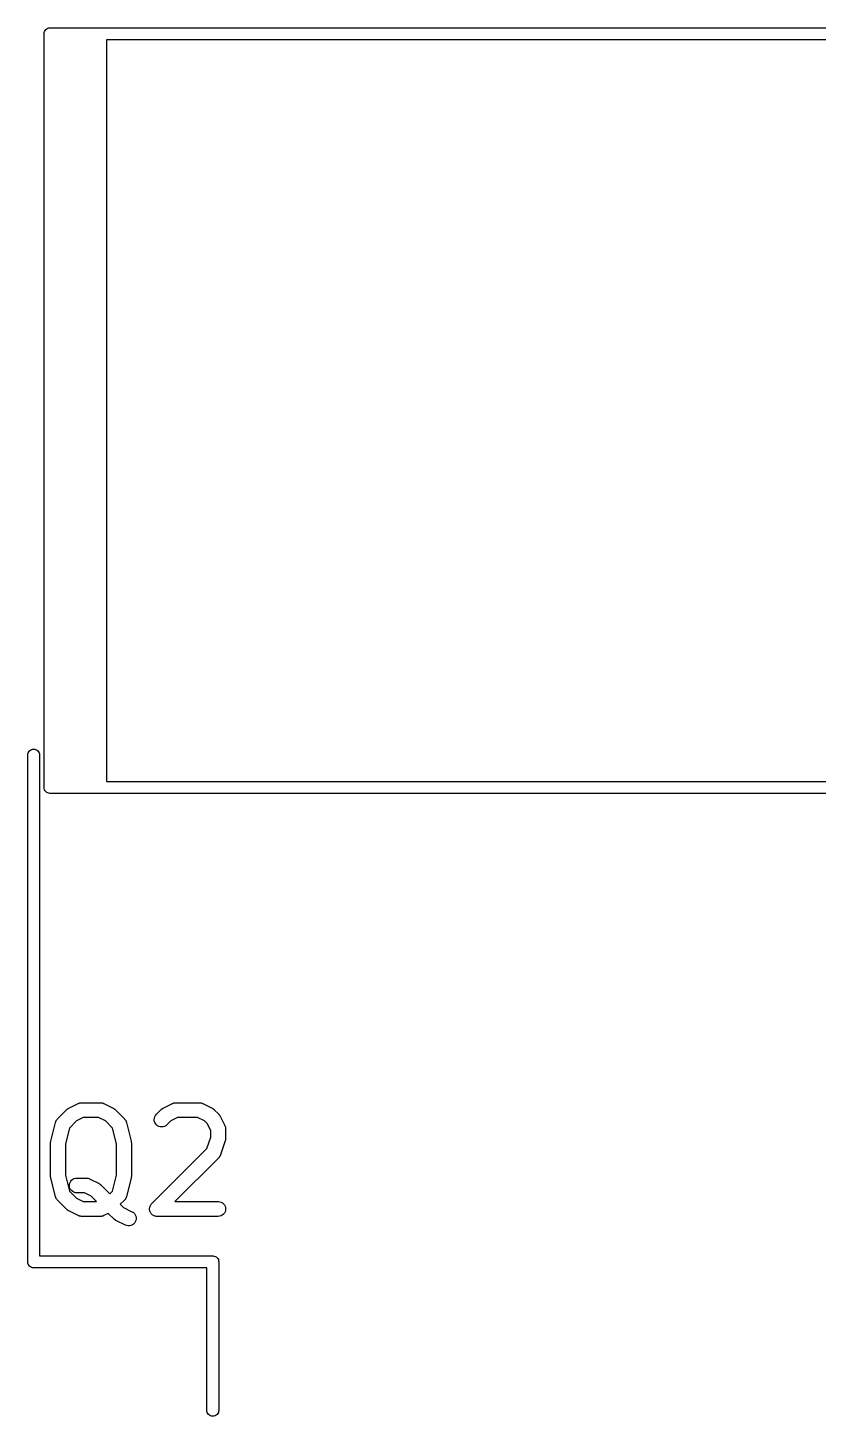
# Model space of a CAD drawing. Extents: x 122.7 to 185.3, y -119.4 to -70.3.
# Drawn here: x 156.62 to 164.61, y -84.34 to -70.3 of the extents above; entities that cross this region are included whole.
import ezdxf

# ---------------------------------------------------------------- set-up
doc = ezdxf.new("R2010")
doc.units = 0
doc.layers.add('BLACK', color=7, linetype='CONTINUOUS')

msp = doc.modelspace()

# ---------------------------------------------------------------- linework, layer by layer
at = {"layer": 'BLACK', "linetype": 'CONTINUOUS'}
for p, q in [((156.789, -70.3349), (156.795, -70.3245)), ((156.795, -70.3245), (156.802, -70.3154)), ((156.802, -70.3154), (156.812, -70.3079)), ((156.812, -70.3079), (156.822, -70.3023)), ((156.822, -70.3023), (156.833, -70.2989)), ((156.833, -70.2989), (156.842, -70.298)), ((156.842, -70.298), (156.845, -70.2977)), ((156.842, -70.298), (156.842, -70.298)), ((156.845, -70.2977), (156.848, -70.298)), ((156.848, -70.298), (157.35, -70.298)), ((157.35, -70.298), (157.353, -70.2977)), ((157.353, -70.2977), (157.356, -70.298)), ((157.356, -70.298), (170.304, -70.298)), ((156.785, -70.358), (156.786, -70.3462)), ((156.785, -70.361), (156.785, -70.358)), ((156.785, -77.9751), (156.785, -70.361)), ((156.786, -70.3462), (156.789, -70.3349)), ((157.413, -70.418), (157.413, -77.918)), ((170.247, -70.418), (157.413, -70.418)), ((156.62, -77.6382), (156.623, -77.6269)), ((156.623, -77.6269), (156.629, -77.6165)), ((156.629, -77.6165), (156.636, -77.6074)), ((156.636, -77.6074), (156.646, -77.5999)), ((156.646, -77.5999), (156.656, -77.5943)), ((156.656, -77.5943), (156.667, -77.5909)), ((156.667, -77.5909), (156.679, -77.5897)), ((156.679, -77.5897), (156.691, -77.5909)), ((156.691, -77.5909), (156.702, -77.5943)), ((156.702, -77.5943), (156.712, -77.5999)), ((156.712, -77.5999), (156.722, -77.6074)), ((156.722, -77.6074), (156.729, -77.6165)), ((156.729, -77.6165), (156.735, -77.6269)), ((156.735, -77.6269), (156.738, -77.6382)), ((156.619, -77.6471), (156.62, -77.6382)), ((156.619, -82.7721), (156.619, -77.6471)), ((156.738, -77.6382), (156.739, -77.6471)), ((156.739, -77.6471), (156.739, -82.715)), ((156.785, -77.978), (156.785, -77.9751)), ((156.786, -77.9898), (156.785, -77.978)), ((156.789, -78.0011), (156.786, -77.9898)), ((156.795, -78.0115), (156.789, -78.0011)), ((156.802, -78.0206), (156.795, -78.0115)), ((156.812, -78.0281), (156.802, -78.0206)), ((156.822, -78.0337), (156.812, -78.0281)), ((156.833, -78.0371), (156.822, -78.0337)), ((156.842, -78.038), (156.833, -78.0371)), ((156.845, -78.0383), (156.842, -78.038)), ((156.848, -78.038), (156.845, -78.0383)), ((157.35, -78.038), (156.848, -78.038)), ((157.353, -78.0383), (157.35, -78.038)), ((157.356, -78.038), (157.353, -78.0383)), ((170.304, -78.038), (157.356, -78.038)), ((157.413, -77.918), (170.247, -77.918)), ((156.919, -81.3302), (157.014, -81.235)), ((157.014, -81.235), (157.015, -81.2342)), ((157.015, -81.2342), (157.018, -81.2316)), ((157.018, -81.2316), (157.021, -81.2287)), ((157.021, -81.2287), (157.024, -81.227)), ((157.024, -81.227), (157.026, -81.2251)), ((157.026, -81.2251), (157.03, -81.2232)), ((157.03, -81.2232), (157.034, -81.2209)), ((157.034, -81.2209), (157.129, -81.1733)), ((157.129, -81.1733), (157.13, -81.1728)), ((157.13, -81.1728), (157.132, -81.1721)), ((157.132, -81.1721), (157.134, -81.171)), ((157.134, -81.171), (157.139, -81.1696)), ((157.139, -81.1696), (157.144, -81.1678)), ((157.144, -81.1678), (157.146, -81.1674)), ((157.146, -81.1674), (157.148, -81.1668)), ((157.148, -81.1668), (157.153, -81.1663)), ((157.153, -81.1663), (157.158, -81.1655)), ((157.158, -81.1655), (157.16, -81.1656)), ((157.16, -81.1656), (157.163, -81.1654)), ((157.163, -81.1654), (157.353, -81.1654)), ((157.353, -81.1654), (157.354, -81.1654)), ((157.354, -81.1654), (157.356, -81.1656)), ((157.356, -81.1656), (157.358, -81.1656)), ((157.358, -81.1656), (157.364, -81.1664)), ((157.364, -81.1664), (157.369, -81.167)), ((157.369, -81.167), (157.371, -81.1677)), ((157.371, -81.1677), (157.373, -81.1681)), ((157.373, -81.1681), (157.378, -81.1699)), ((157.378, -81.1699), (157.383, -81.1714)), ((157.383, -81.1714), (157.385, -81.1725)), ((157.385, -81.1725), (157.387, -81.1733)), ((157.387, -81.1733), (157.482, -81.2209)), ((157.482, -81.2209), (157.483, -81.2214)), ((157.483, -81.2214), (157.486, -81.2237)), ((157.486, -81.2237), (157.49, -81.2257)), ((157.49, -81.2257), (157.492, -81.2277)), ((157.492, -81.2277), (157.495, -81.2294)), ((157.495, -81.2294), (157.498, -81.2323)), ((157.498, -81.2323), (157.501, -81.235)), ((157.501, -81.235), (157.597, -81.3302)), ((157.919, -81.2826), (157.967, -81.235)), ((157.967, -81.2342), (157.971, -81.2316)), ((157.967, -81.235), (157.967, -81.2342)), ((157.971, -81.2316), (157.974, -81.2287)), ((157.974, -81.2287), (157.976, -81.227)), ((157.976, -81.227), (157.979, -81.2251)), ((157.979, -81.2251), (157.983, -81.2232)), ((157.983, -81.2232), (157.986, -81.2209)), ((157.986, -81.2209), (158.081, -81.1733)), ((158.081, -81.1733), (158.082, -81.1728)), ((158.082, -81.1728), (158.084, -81.1721)), ((158.084, -81.1721), (158.086, -81.171)), ((158.086, -81.171), (158.091, -81.1696)), ((158.091, -81.1696), (158.096, -81.1678)), ((158.096, -81.1678), (158.098, -81.1674)), ((158.098, -81.1674), (158.1, -81.1668)), ((158.1, -81.1668), (158.105, -81.1663)), ((158.105, -81.1663), (158.111, -81.1655)), ((158.111, -81.1655), (158.113, -81.1656)), ((158.113, -81.1656), (158.115, -81.1654)), ((158.115, -81.1654), (158.353, -81.1654)), ((158.353, -81.1654), (158.354, -81.1654)), ((158.354, -81.1654), (158.356, -81.1656)), ((158.356, -81.1656), (158.358, -81.1656)), ((158.358, -81.1656), (158.364, -81.1664)), ((158.364, -81.1664), (158.369, -81.167)), ((158.369, -81.167), (158.371, -81.1677)), ((158.371, -81.1677), (158.373, -81.1681)), ((158.373, -81.1681), (158.378, -81.1699)), ((158.378, -81.1699), (158.383, -81.1714)), ((158.383, -81.1714), (158.385, -81.1725)), ((158.385, -81.1725), (158.387, -81.1733)), ((158.387, -81.1733), (158.482, -81.2209)), ((158.482, -81.2209), (158.483, -81.2214)), ((158.483, -81.2214), (158.486, -81.2237)), ((158.486, -81.2237), (158.49, -81.2257)), ((158.49, -81.2257), (158.492, -81.2277)), ((158.492, -81.2277), (158.495, -81.2294)), ((158.495, -81.2294), (158.498, -81.2323)), ((158.498, -81.2323), (158.501, -81.235)), ((158.501, -81.235), (158.549, -81.2826)), ((156.852, -81.5555), (156.899, -81.365)), ((156.899, -81.365), (156.9, -81.364)), ((156.9, -81.364), (156.901, -81.3593)), ((156.901, -81.3593), (156.903, -81.3544)), ((156.903, -81.3544), (156.904, -81.3524)), ((156.904, -81.3524), (156.905, -81.3503)), ((156.905, -81.3503), (156.907, -81.346)), ((156.907, -81.346), (156.91, -81.3415)), ((156.91, -81.3415), (156.911, -81.3398)), ((156.911, -81.3398), (156.912, -81.3379)), ((156.912, -81.3379), (156.916, -81.3341)), ((156.916, -81.3341), (156.919, -81.3302)), ((157.112, -81.3496), (157.04, -81.4216)), ((157.18, -81.3154), (157.112, -81.3496)), ((157.335, -81.3154), (157.18, -81.3154)), ((157.404, -81.3496), (157.335, -81.3154)), ((157.476, -81.4216), (157.404, -81.3496)), ((157.597, -81.3302), (157.597, -81.331)), ((157.597, -81.331), (157.6, -81.3349)), ((157.6, -81.3349), (157.604, -81.3387)), ((157.604, -81.3387), (157.605, -81.3406)), ((157.605, -81.3406), (157.606, -81.3424)), ((157.606, -81.3424), (157.609, -81.3469)), ((157.609, -81.3469), (157.611, -81.3513)), ((157.611, -81.3513), (157.612, -81.3534)), ((157.612, -81.3534), (157.613, -81.3554)), ((157.613, -81.3554), (157.615, -81.3603)), ((157.615, -81.3603), (157.616, -81.365)), ((157.616, -81.365), (157.664, -81.5555)), ((157.897, -81.3354), (157.899, -81.3208)), ((157.898, -81.3499), (157.897, -81.3354)), ((157.903, -81.364), (157.898, -81.3499)), ((157.899, -81.3208), (157.903, -81.3068)), ((157.903, -81.3068), (157.91, -81.2939)), ((157.909, -81.3769), (157.903, -81.364)), ((157.919, -81.3883), (157.909, -81.3769)), ((157.91, -81.2939), (157.919, -81.2826)), ((157.93, -81.3977), (157.919, -81.3883)), ((157.943, -81.4047), (157.93, -81.3977)), ((157.957, -81.409), (157.943, -81.4047)), ((157.971, -81.4106), (157.957, -81.409)), ((157.986, -81.4093), (157.971, -81.4106)), ((158, -81.4053), (157.986, -81.4093)), ((158.013, -81.3985), (158, -81.4053)), ((158.024, -81.3894), (158.013, -81.3985)), ((158.025, -81.3887), (158.024, -81.3894)), ((158.064, -81.3496), (158.025, -81.3887)), ((158.133, -81.3154), (158.064, -81.3496)), ((158.335, -81.3154), (158.133, -81.3154)), ((158.404, -81.3496), (158.335, -81.3154)), ((158.434, -81.38), (158.404, -81.3496)), ((158.469, -81.4486), (158.434, -81.38)), ((158.549, -81.2826), (158.55, -81.2833)), ((158.55, -81.2833), (158.552, -81.2866)), ((158.552, -81.2866), (158.555, -81.2897)), ((158.555, -81.2897), (158.557, -81.2923)), ((158.557, -81.2923), (158.559, -81.2948)), ((158.559, -81.2948), (158.561, -81.2985)), ((158.561, -81.2985), (158.563, -81.3021)), ((158.563, -81.3021), (158.611, -81.3973)), ((158.611, -81.3973), (158.611, -81.3983)), ((158.611, -81.3983), (158.612, -81.4003)), ((158.612, -81.4003), (158.613, -81.4023)), ((158.613, -81.4023), (158.614, -81.4072)), ((158.614, -81.4072), (158.616, -81.412)), ((158.616, -81.412), (158.616, -81.4142)), ((158.616, -81.4142), (158.617, -81.4163)), ((158.617, -81.4163), (158.618, -81.4214)), ((156.85, -81.5641), (156.851, -81.5581)), ((156.851, -81.5581), (156.852, -81.5568)), ((156.852, -81.5568), (156.852, -81.5555)), ((157.04, -81.4216), (156.999, -81.5829)), ((157.516, -81.5829), (157.476, -81.4216)), ((157.664, -81.5555), (157.664, -81.5565)), ((157.664, -81.5565), (157.664, -81.5579)), ((157.664, -81.5579), (157.665, -81.5591)), ((158.43, -81.6284), (158.469, -81.5139)), ((158.469, -81.5139), (158.469, -81.4486)), ((158.615, -81.5498), (158.567, -81.6927)), ((158.616, -81.5457), (158.615, -81.5498)), ((158.617, -81.5417), (158.616, -81.5457)), ((158.618, -81.5355), (158.617, -81.5386)), ((158.617, -81.5386), (158.617, -81.5417)), ((158.618, -81.4214), (158.618, -81.4265)), ((158.618, -81.4265), (158.618, -81.4287)), ((158.618, -81.4287), (158.619, -81.4309)), ((158.619, -81.5271), (158.618, -81.5313)), ((158.618, -81.5313), (158.618, -81.5355)), ((158.619, -81.4309), (158.619, -81.5261)), ((158.619, -81.5261), (158.619, -81.5271)), ((156.849, -81.5727), (156.85, -81.5713)), ((156.849, -81.5737), (156.849, -81.5727)), ((156.849, -81.907), (156.849, -81.5737)), ((156.85, -81.57), (156.85, -81.5641)), ((156.85, -81.5713), (156.85, -81.57)), ((156.999, -81.5829), (156.999, -81.8978)), ((157.516, -81.8978), (157.516, -81.5829)), ((157.665, -81.5591), (157.665, -81.5651)), ((157.665, -81.5651), (157.666, -81.571)), ((157.666, -81.571), (157.666, -81.5724)), ((157.666, -81.5724), (157.666, -81.5737)), ((157.666, -81.5737), (157.666, -81.907)), ((157.871, -82.1873), (158.43, -81.6284)), ((158.565, -81.6978), (158.563, -81.7023)), ((158.566, -81.6957), (158.565, -81.6978)), ((158.567, -81.6937), (158.566, -81.6957)), ((158.567, -81.6927), (158.567, -81.6937)), ((158.549, -81.722), (158.106, -82.1654)), ((158.55, -81.7203), (158.549, -81.722)), ((158.552, -81.7188), (158.55, -81.7203)), ((158.555, -81.7146), (158.552, -81.7188)), ((158.558, -81.7107), (158.555, -81.7146)), ((158.559, -81.7087), (158.558, -81.7107)), ((158.561, -81.7069), (158.559, -81.7087)), ((158.563, -81.7023), (158.561, -81.7069)), ((156.85, -81.9084), (156.849, -81.907)), ((156.85, -81.9097), (156.85, -81.9084)), ((156.85, -81.9156), (156.85, -81.9097)), ((156.851, -81.9216), (156.85, -81.9156)), ((156.851, -81.9229), (156.851, -81.9216)), ((156.851, -81.9242), (156.851, -81.9229)), ((156.852, -81.9252), (156.851, -81.9242)), ((156.899, -82.1157), (156.852, -81.9252)), ((156.999, -81.8978), (157.04, -82.0592)), ((157.041, -81.9872), (157.046, -81.9732)), ((157.046, -81.9732), (157.053, -81.9603)), ((157.053, -81.9603), (157.062, -81.9491)), ((157.062, -81.9491), (157.073, -81.9398)), ((157.073, -81.9398), (157.086, -81.9329)), ((157.086, -81.9329), (157.1, -81.9287)), ((157.1, -81.9287), (157.115, -81.9273)), ((157.115, -81.9273), (157.21, -81.9273)), ((157.21, -81.9273), (157.211, -81.9273)), ((157.211, -81.9273), (157.213, -81.9275)), ((157.213, -81.9275), (157.216, -81.9275)), ((157.216, -81.9275), (157.221, -81.9284)), ((157.221, -81.9284), (157.226, -81.9289)), ((157.226, -81.9289), (157.228, -81.9296)), ((157.228, -81.9296), (157.23, -81.93)), ((157.23, -81.93), (157.235, -81.9318)), ((157.235, -81.9318), (157.24, -81.9333)), ((157.24, -81.9333), (157.242, -81.9344)), ((157.242, -81.9344), (157.244, -81.9352)), ((157.244, -81.9352), (157.339, -81.9828)), ((157.476, -82.0592), (157.516, -81.8978)), ((157.664, -81.9252), (157.616, -82.1157)), ((157.665, -81.9226), (157.664, -81.9239)), ((157.664, -81.9239), (157.664, -81.9252)), ((157.666, -81.9108), (157.665, -81.9167)), ((157.665, -81.9167), (157.665, -81.9226)), ((157.666, -81.907), (157.666, -81.9081)), ((157.666, -81.9081), (157.666, -81.9094)), ((157.666, -81.9094), (157.666, -81.9108)), ((156.901, -82.1205), (156.899, -82.1157)), ((157.04, -82.0018), (157.041, -81.9872)), ((157.041, -82.0163), (157.04, -82.0018)), ((157.04, -82.0592), (157.112, -82.1311)), ((157.045, -82.0304), (157.041, -82.0163)), ((157.052, -82.0434), (157.045, -82.0304)), ((157.061, -82.0548), (157.052, -82.0434)), ((157.073, -82.0642), (157.061, -82.0548)), ((157.085, -82.0712), (157.073, -82.0642)), ((157.099, -82.0756), (157.085, -82.0712)), ((157.114, -82.0773), (157.099, -82.0756)), ((157.115, -82.0773), (157.114, -82.0773)), ((157.192, -82.0773), (157.115, -82.0773)), ((157.261, -82.1115), (157.192, -82.0773)), ((157.315, -82.1654), (157.261, -82.1115)), ((157.339, -81.9828), (157.34, -81.9833)), ((157.34, -81.9833), (157.343, -81.9856)), ((157.343, -81.9856), (157.347, -81.9876)), ((157.347, -81.9876), (157.35, -81.9896)), ((157.35, -81.9896), (157.352, -81.9913)), ((157.352, -81.9913), (157.355, -81.9942)), ((157.355, -81.9942), (157.358, -81.9969)), ((157.358, -81.9969), (157.448, -82.0867)), ((157.448, -82.0867), (157.476, -82.0592)), ((157.616, -82.1167), (157.614, -82.1215)), ((157.616, -82.1157), (157.616, -82.1167)), ((156.902, -82.1254), (156.901, -82.1205)), ((156.903, -82.1274), (156.902, -82.1254)), ((156.904, -82.1295), (156.903, -82.1274)), ((156.907, -82.1339), (156.904, -82.1295)), ((156.909, -82.1384), (156.907, -82.1339)), ((156.911, -82.1401), (156.909, -82.1384)), ((156.912, -82.1421), (156.911, -82.1401)), ((156.915, -82.1458), (156.912, -82.1421)), ((156.918, -82.1498), (156.915, -82.1458)), ((156.919, -82.1506), (156.918, -82.1498)), ((157.014, -82.2458), (156.919, -82.1506)), ((157.018, -82.2485), (157.014, -82.2458)), ((157.021, -82.2514), (157.018, -82.2485)), ((157.023, -82.2531), (157.021, -82.2514)), ((157.026, -82.2551), (157.023, -82.2531)), ((157.029, -82.2571), (157.026, -82.2551)), ((157.033, -82.2594), (157.029, -82.2571)), ((157.034, -82.2598), (157.033, -82.2594)), ((157.129, -82.3075), (157.034, -82.2598)), ((157.112, -82.1311), (157.18, -82.1654)), ((157.18, -82.1654), (157.315, -82.1654)), ((157.597, -82.1506), (157.554, -82.1928)), ((157.554, -82.1928), (157.588, -82.2264)), ((157.588, -82.2264), (157.672, -82.2685)), ((157.6, -82.1466), (157.597, -82.1506)), ((157.603, -82.1429), (157.6, -82.1466)), ((157.604, -82.141), (157.603, -82.1429)), ((157.606, -82.1392), (157.604, -82.141)), ((157.608, -82.1348), (157.606, -82.1392)), ((157.611, -82.1304), (157.608, -82.1348)), ((157.612, -82.1283), (157.611, -82.1304)), ((157.613, -82.1263), (157.612, -82.1283)), ((157.614, -82.1215), (157.613, -82.1263)), ((157.849, -82.2399), (157.85, -82.2328)), ((157.849, -82.24), (157.849, -82.2399)), ((157.849, -82.2401), (157.849, -82.24)), ((157.85, -82.2473), (157.849, -82.2401)), ((157.85, -82.2328), (157.851, -82.2256)), ((157.851, -82.2544), (157.85, -82.2473)), ((157.851, -82.2253), (157.853, -82.2184)), ((157.851, -82.2254), (157.851, -82.2253)), ((157.851, -82.2256), (157.851, -82.2254)), ((157.851, -82.2546), (157.851, -82.2544)), ((157.851, -82.2547), (157.851, -82.2546)), ((157.853, -82.2616), (157.851, -82.2547)), ((157.853, -82.2184), (157.855, -82.2116)), ((157.855, -82.2113), (157.859, -82.205)), ((157.855, -82.2114), (157.855, -82.2113)), ((157.855, -82.2116), (157.855, -82.2114)), ((157.859, -82.205), (157.862, -82.1987)), ((157.862, -82.1984), (157.867, -82.1929)), ((157.862, -82.1986), (157.862, -82.1984)), ((157.862, -82.1987), (157.862, -82.1986)), ((157.867, -82.1929), (157.871, -82.1873)), ((158.106, -82.1654), (158.544, -82.1654)), ((158.544, -82.1654), (158.545, -82.1654)), ((158.545, -82.1654), (158.559, -82.167)), ((158.559, -82.167), (158.573, -82.1714)), ((158.573, -82.1714), (158.586, -82.1785)), ((158.586, -82.1785), (158.597, -82.1879)), ((158.597, -82.1879), (158.606, -82.1993)), ((158.606, -82.1993), (158.613, -82.2123)), ((158.613, -82.2123), (158.617, -82.2263)), ((158.617, -82.2555), (158.613, -82.2694)), ((158.617, -82.2263), (158.619, -82.2409)), ((158.619, -82.2409), (158.617, -82.2555)), ((157.131, -82.3083), (157.129, -82.3075)), ((157.133, -82.3093), (157.131, -82.3083)), ((157.138, -82.3109), (157.133, -82.3093)), ((157.143, -82.3127), (157.138, -82.3109)), ((157.145, -82.3131), (157.143, -82.3127)), ((157.147, -82.3137), (157.145, -82.3131)), ((157.152, -82.3143), (157.147, -82.3137)), ((157.157, -82.3152), (157.152, -82.3143)), ((157.159, -82.3151), (157.157, -82.3152)), ((157.162, -82.3154), (157.159, -82.3151)), ((157.163, -82.3154), (157.162, -82.3154)), ((157.353, -82.3154), (157.163, -82.3154)), ((157.355, -82.3152), (157.353, -82.3154)), ((157.357, -82.3153), (157.355, -82.3152)), ((157.363, -82.3145), (157.357, -82.3153)), ((157.368, -82.314), (157.363, -82.3145)), ((157.37, -82.3133), (157.368, -82.314)), ((157.372, -82.313), (157.37, -82.3133)), ((157.377, -82.3112), (157.372, -82.313)), ((157.382, -82.3097), (157.377, -82.3112)), ((157.384, -82.3087), (157.382, -82.3097)), ((157.386, -82.3079), (157.384, -82.3087)), ((157.387, -82.3075), (157.386, -82.3079)), ((157.433, -82.284), (157.387, -82.3075)), ((157.49, -82.341), (157.433, -82.284)), ((157.494, -82.3437), (157.49, -82.341)), ((157.497, -82.3466), (157.494, -82.3437)), ((157.499, -82.3483), (157.497, -82.3466)), ((157.502, -82.3503), (157.499, -82.3483)), ((157.506, -82.3523), (157.502, -82.3503)), ((157.509, -82.3546), (157.506, -82.3523)), ((157.51, -82.3551), (157.509, -82.3546)), ((157.605, -82.4027), (157.51, -82.3551)), ((157.672, -82.2685), (157.673, -82.269)), ((157.673, -82.269), (157.686, -82.277)), ((157.688, -82.3925), (157.676, -82.4009)), ((157.686, -82.277), (157.696, -82.2872)), ((157.698, -82.382), (157.688, -82.3925)), ((157.696, -82.2872), (157.704, -82.2992)), ((157.706, -82.3696), (157.698, -82.382)), ((157.704, -82.2992), (157.71, -82.3126)), ((157.711, -82.356), (157.706, -82.3696)), ((157.71, -82.3126), (157.713, -82.327)), ((157.714, -82.3416), (157.711, -82.356)), ((157.713, -82.327), (157.714, -82.3416)), ((157.855, -82.2685), (157.853, -82.2616)), ((157.855, -82.2686), (157.855, -82.2685)), ((157.855, -82.2687), (157.855, -82.2686)), ((157.858, -82.2753), (157.855, -82.2687)), ((157.862, -82.2814), (157.858, -82.2753)), ((157.862, -82.2815), (157.862, -82.2814)), ((157.862, -82.2817), (157.862, -82.2815)), ((157.866, -82.2873), (157.862, -82.2817)), ((157.871, -82.2929), (157.866, -82.2873)), ((157.871, -82.293), (157.871, -82.2929)), ((157.871, -82.2929), (157.871, -82.2929)), ((157.877, -82.2976), (157.871, -82.293)), ((157.882, -82.3023), (157.877, -82.2976)), ((157.882, -82.3024), (157.882, -82.3023)), ((157.882, -82.3023), (157.882, -82.3023)), ((157.889, -82.3059), (157.882, -82.3024)), ((157.895, -82.3093), (157.889, -82.3059)), ((157.895, -82.3094), (157.895, -82.3093)), ((157.902, -82.3116), (157.895, -82.3094)), ((157.895, -82.3094), (157.895, -82.3094)), ((157.909, -82.3137), (157.902, -82.3116)), ((157.909, -82.3138), (157.909, -82.3137)), ((157.916, -82.3146), (157.909, -82.3138)), ((157.909, -82.3138), (157.909, -82.3138)), ((157.923, -82.3154), (157.916, -82.3146)), ((157.924, -82.3154), (157.923, -82.3154)), ((158.544, -82.3154), (157.924, -82.3154)), ((157.924, -82.3154), (157.924, -82.3154)), ((157.924, -82.3154), (157.924, -82.3154)), ((157.924, -82.3154), (157.924, -82.3154)), ((158.558, -82.314), (158.544, -82.3154)), ((158.572, -82.3097), (158.558, -82.314)), ((158.585, -82.3028), (158.572, -82.3097)), ((158.596, -82.2936), (158.585, -82.3028)), ((158.606, -82.2823), (158.596, -82.2936)), ((158.613, -82.2694), (158.606, -82.2823)), ((157.619, -82.4079), (157.605, -82.4027)), ((157.633, -82.4104), (157.619, -82.4079)), ((157.648, -82.4101), (157.633, -82.4104)), ((157.662, -82.4069), (157.648, -82.4101)), ((157.676, -82.4009), (157.662, -82.4069)), ((156.619, -82.775), (156.619, -82.7721)), ((156.62, -82.7868), (156.619, -82.775)), ((156.623, -82.7981), (156.62, -82.7868)), ((156.629, -82.8085), (156.623, -82.7981)), ((156.636, -82.8176), (156.629, -82.8085)), ((156.646, -82.8251), (156.636, -82.8176)), ((156.739, -82.715), (158.486, -82.715)), ((158.486, -82.715), (158.489, -82.7147)), ((158.489, -82.7147), (158.492, -82.715)), ((158.492, -82.715), (158.501, -82.7159)), ((158.501, -82.7159), (158.512, -82.7193)), ((158.512, -82.7193), (158.522, -82.7249)), ((158.522, -82.7249), (158.532, -82.7324)), ((158.532, -82.7324), (158.539, -82.7415)), ((158.539, -82.7415), (158.545, -82.7519)), ((158.545, -82.7519), (158.548, -82.7632)), ((158.548, -82.7632), (158.549, -82.775)), ((158.549, -82.775), (158.549, -82.7779)), ((158.549, -82.7779), (158.549, -84.2779)), ((156.656, -82.8307), (156.646, -82.8251)), ((156.667, -82.8341), (156.656, -82.8307)), ((156.679, -82.8353), (156.667, -82.8341)), ((156.682, -82.835), (156.679, -82.8353)), ((158.429, -82.835), (156.682, -82.835)), ((158.429, -84.2779), (158.429, -82.835)), ((158.43, -84.2868), (158.429, -84.2779)), ((158.433, -84.2981), (158.43, -84.2868)), ((158.439, -84.3085), (158.433, -84.2981)), ((158.446, -84.3176), (158.439, -84.3085)), ((158.456, -84.3251), (158.446, -84.3176)), ((158.466, -84.3307), (158.456, -84.3251)), ((158.477, -84.3341), (158.466, -84.3307)), ((158.489, -84.3353), (158.477, -84.3341)), ((158.501, -84.3341), (158.489, -84.3353)), ((158.512, -84.3307), (158.501, -84.3341)), ((158.522, -84.3251), (158.512, -84.3307)), ((158.532, -84.3176), (158.522, -84.3251)), ((158.539, -84.3085), (158.532, -84.3176)), ((158.545, -84.2981), (158.539, -84.3085)), ((158.548, -84.2868), (158.545, -84.2981)), ((158.549, -84.2779), (158.548, -84.2868))]:
    msp.add_line(p, q, dxfattribs=at)

doc.saveas('drawing.dxf')
